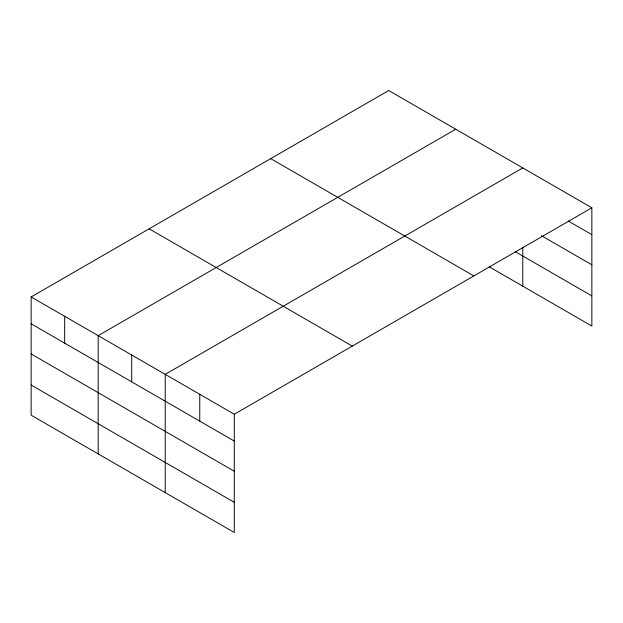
<?xml version="1.0" encoding="UTF-8"?>
<svg xmlns="http://www.w3.org/2000/svg" width="623" height="623" viewBox="0 0 623 623"><rect width="100%" height="100%" fill="white"/><g stroke="black" fill="none" stroke-linecap="round" stroke-linejoin="round"><path stroke-width="0.93" d="M591.85 207.794L388.705 90.514L31.15 296.945L31.15 415.206L234.295 532.486L234.295 414.233L591.85 207.794L591.85 326.055L489.265 266.823M455.74 129.218L98.185 335.649L98.185 453.91M522.783 167.922L165.227 374.353L165.227 492.614M568.262 221.025L591.85 234.645M541.309 235.634L591.85 264.806M515.237 251.661L591.85 295.886M270.709 158.631L473.854 275.919M149.146 228.82L352.291 346.108M31.15 296.945L234.295 414.233M31.15 323.789L234.295 441.076M31.15 353.957L234.295 471.245M31.15 385.037L234.295 502.325M522.783 247.269L522.783 286.175M199.757 394.289L199.757 421.14M131.71 355.001L131.71 381.844M64.667 316.297L64.667 343.141"/></g></svg>
